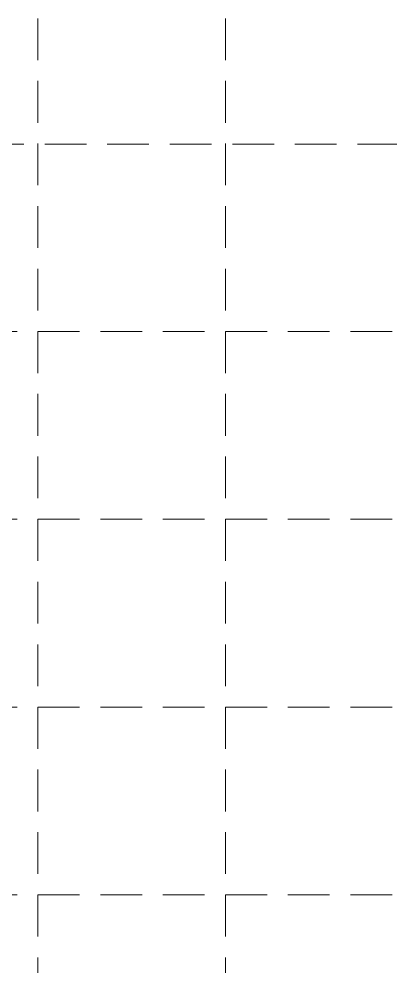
# Model space of a CAD drawing. Header units: inches. Extents: x 2547543 to 2548696, y 7125653 to 7126375.
# Drawn here: x 2547991.8 to 2548027.4, y 7126223.5 to 7126314.3 of the extents above; entities that cross this region are included whole.
import ezdxf

# ---------------------------------------------------------------- set-up
doc = ezdxf.new("R2010")
doc.units = ezdxf.units.IN
doc.header["$MEASUREMENT"] = 0
doc.linetypes.add('HIDDEN', pattern=[0.375, 0.25, -0.125])
doc.layers.add('GRID', color=254, linetype='HIDDEN')

msp = doc.modelspace()

# ---------------------------------------------------------------- linework, layer by layer
at = {"layer": 'GRID', "color": 252, "linetype": 'HIDDEN', "lineweight": 0, "ltscale": 16}
for p, q in [((2547993.583, 7126356.376), (2547993.583, 7125726.297)), ((2548011.583, 7126356.376), (2548011.583, 7125726.297)), ((2547562.246, 7126302.317), (2548678.246, 7126302.317)), ((2547561.583, 7126284.376), (2548677.583, 7126284.376)), ((2547561.583, 7126266.376), (2548677.583, 7126266.376)), ((2547561.583, 7126248.376), (2548677.583, 7126248.376)), ((2547561.583, 7126230.376), (2548677.583, 7126230.376))]:
    msp.add_line(p, q, dxfattribs=at)

doc.saveas('drawing.dxf')
